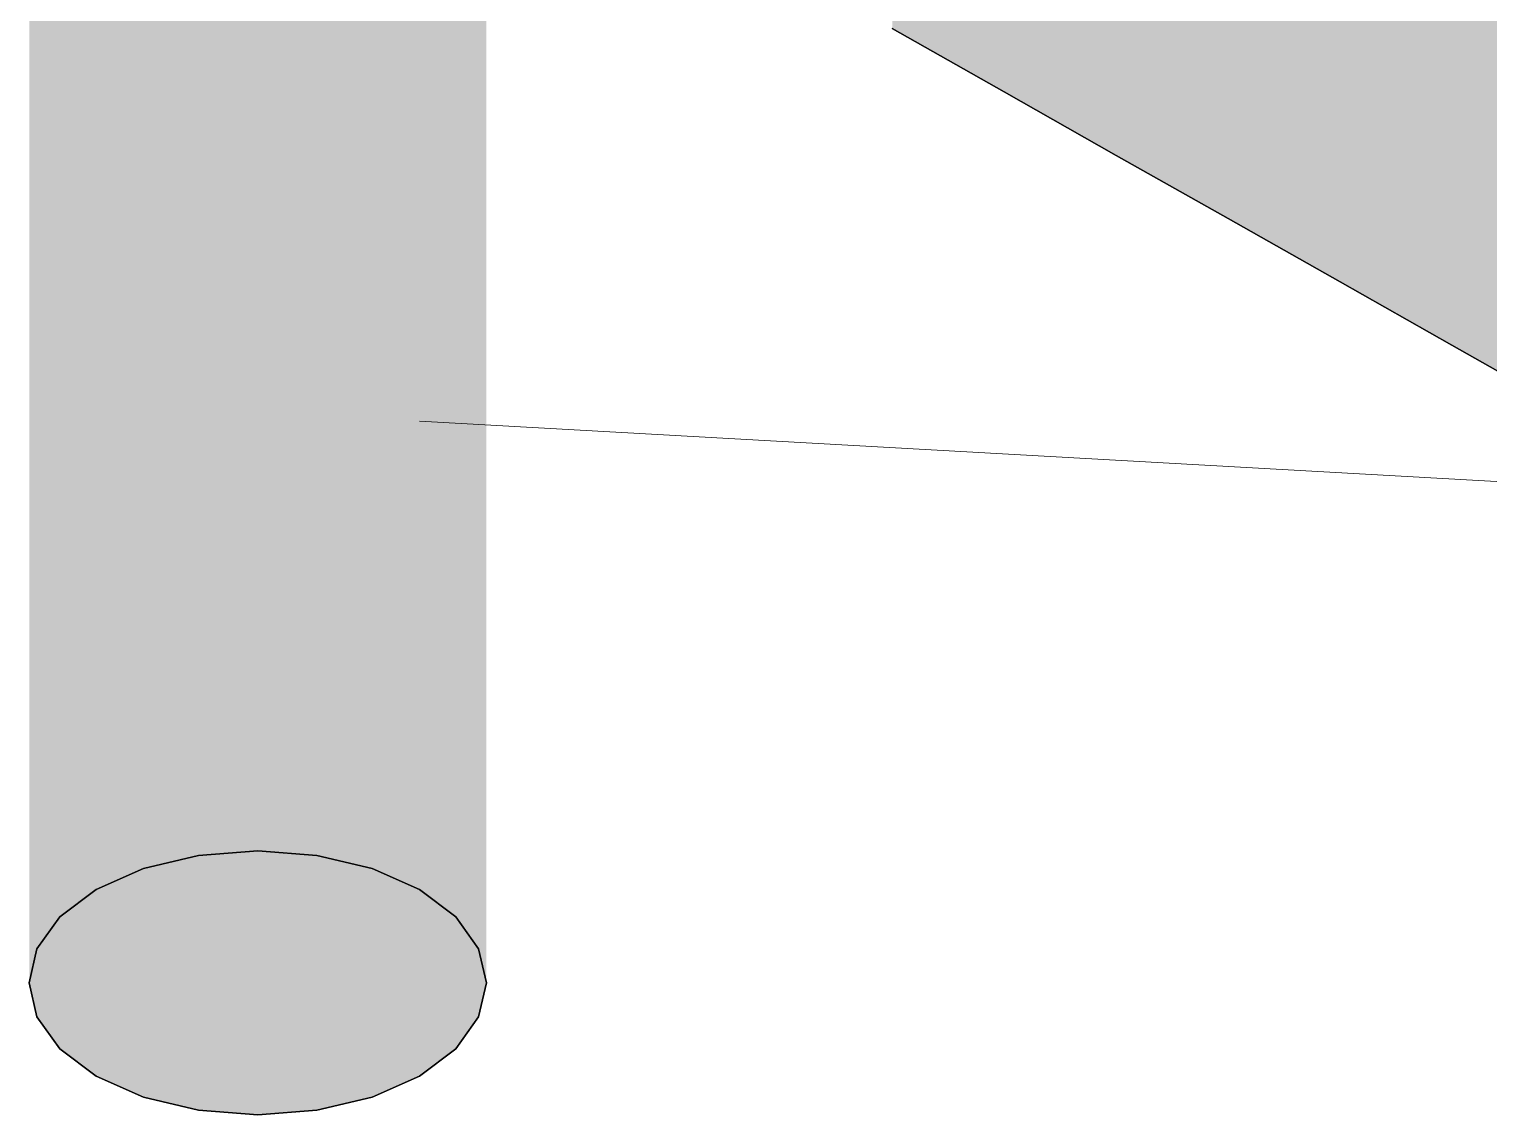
# Model space of a CAD drawing. Header units: metres. Extents: x 0 to 24.2, y -20 to 5.6.
# Drawn here: x 11.2207 to 11.6664, y 0.9846 to 1.3161 of the extents above; entities that cross this region are included whole.
import ezdxf

# ---------------------------------------------------------------- set-up
doc = ezdxf.new("R2010")
doc.units = ezdxf.units.M
doc.header["$LTSCALE"] = 0.25
doc.layers.add('ISO-ARISTAS', color=8, linetype='CONTINUOUS')
doc.layers.add('ISO-CONCRETO-SUP', color=254, linetype='CONTINUOUS', true_color=0xe8e8e8)
doc.layers.add('LLAMADAS', color=30, linetype='CONTINUOUS', lineweight=18)

msp = doc.modelspace()

# ---------------------------------------------------------------- linework, layer by layer
at = {"layer": 'ISO-ARISTAS', "color": 250}
for p, q in [((11.51845, 1.29697), (11.48427, 1.31631)), ((11.48427, 1.31631), (11.51845, 1.29697)), ((11.55264, 1.27762), (11.51845, 1.29697)), ((11.51845, 1.29697), (11.55264, 1.27762)), ((11.58682, 1.25828), (11.55264, 1.27762)), ((11.55264, 1.27762), (11.58682, 1.25828)), ((11.62101, 1.23894), (11.58682, 1.25828)), ((11.58682, 1.25828), (11.62101, 1.23894)), ((11.65519, 1.2196), (11.62101, 1.23894)), ((11.62101, 1.23894), (11.65519, 1.2196)), ((11.68938, 1.20025), (11.65519, 1.2196)), ((11.65519, 1.2196), (11.68938, 1.20025)), ((11.27248, 1.06384), (11.25565, 1.05982)), ((11.25565, 1.05982), (11.27248, 1.06384)), ((11.29055, 1.06522), (11.27248, 1.06384)), ((11.27248, 1.06384), (11.29055, 1.06522)), ((11.30862, 1.06384), (11.29055, 1.06522)), ((11.29055, 1.06522), (11.30862, 1.06384)), ((11.32546, 1.05982), (11.30862, 1.06384)), ((11.30862, 1.06384), (11.32546, 1.05982)), ((11.25565, 1.05982), (11.24119, 1.05341)), ((11.24119, 1.05341), (11.25565, 1.05982)), ((11.33992, 1.05341), (11.32546, 1.05982)), ((11.32546, 1.05982), (11.33992, 1.05341)), ((11.24119, 1.05341), (11.23009, 1.04507)), ((11.23009, 1.04507), (11.24119, 1.05341)), ((11.35101, 1.04507), (11.33992, 1.05341)), ((11.33992, 1.05341), (11.35101, 1.04507)), ((11.23009, 1.04507), (11.22312, 1.03534)), ((11.22312, 1.03534), (11.23009, 1.04507)), ((11.35798, 1.03534), (11.35101, 1.04507)), ((11.35101, 1.04507), (11.35798, 1.03534)), ((11.22312, 1.03534), (11.22074, 1.02491)), ((11.22074, 1.02491), (11.22312, 1.03534)), ((11.36036, 1.02491), (11.35798, 1.03534)), ((11.35798, 1.03534), (11.36036, 1.02491)), ((11.22074, 1.02491), (11.22312, 1.01448)), ((11.22312, 1.01448), (11.22074, 1.02491)), ((11.35798, 1.01448), (11.36036, 1.02491)), ((11.36036, 1.02491), (11.35798, 1.01448)), ((11.22312, 1.01448), (11.23009, 1.00476)), ((11.23009, 1.00476), (11.22312, 1.01448)), ((11.35101, 1.00476), (11.35798, 1.01448)), ((11.35798, 1.01448), (11.35101, 1.00476)), ((11.23009, 1.00476), (11.24119, 0.99641)), ((11.24119, 0.99641), (11.23009, 1.00476)), ((11.33992, 0.99641), (11.35101, 1.00476)), ((11.35101, 1.00476), (11.33992, 0.99641)), ((11.24119, 0.99641), (11.25565, 0.99001)), ((11.25565, 0.99001), (11.24119, 0.99641)), ((11.32546, 0.99001), (11.33992, 0.99641)), ((11.33992, 0.99641), (11.32546, 0.99001)), ((11.25565, 0.99001), (11.27248, 0.98598)), ((11.27248, 0.98598), (11.25565, 0.99001)), ((11.30862, 0.98598), (11.32546, 0.99001)), ((11.32546, 0.99001), (11.30862, 0.98598)), ((11.27248, 0.98598), (11.29055, 0.98461)), ((11.29055, 0.98461), (11.27248, 0.98598)), ((11.29055, 0.98461), (11.30862, 0.98598)), ((11.30862, 0.98598), (11.29055, 0.98461))]:
    msp.add_line(p, q, dxfattribs=at)
at = {"layer": 'ISO-CONCRETO-SUP', "true_color": 0x70869a}
for points in [[(11.23009, 1.37507), (11.22312, 1.36534), (11.23009, 1.32007), (11.22312, 1.31034)], [(11.35101, 1.33476), (11.35798, 1.34448), (11.35101, 1.27976), (11.35798, 1.28948)], [(11.23009, 1.32007), (11.22312, 1.31034), (11.23009, 1.26507), (11.22312, 1.25534)], [(11.35101, 1.27976), (11.35798, 1.28948), (11.35101, 1.22476), (11.35798, 1.23448)], [(11.23009, 1.26507), (11.22312, 1.25534), (11.23009, 1.21007), (11.22312, 1.20034)], [(11.35101, 1.22476), (11.35798, 1.23448), (11.35101, 1.16976), (11.35798, 1.17948)], [(11.23009, 1.21007), (11.22312, 1.20034), (11.23009, 1.15507), (11.22312, 1.14534)], [(11.35101, 1.16976), (11.35798, 1.17948), (11.35101, 1.11476), (11.35798, 1.12448)], [(11.23009, 1.15507), (11.22312, 1.14534), (11.23009, 1.10007), (11.22312, 1.09034)], [(11.35101, 1.11476), (11.35798, 1.12448), (11.35101, 1.05976), (11.35798, 1.06948)], [(11.23009, 1.10007), (11.22312, 1.09034), (11.23009, 1.04507), (11.22312, 1.03534)], [(11.35101, 1.05976), (11.35798, 1.06948), (11.35101, 1.00476), (11.35798, 1.01448)]]:
    msp.add_solid(points, dxfattribs=at)
at = {"layer": 'ISO-CONCRETO-SUP', "true_color": 0x98b5d0}
for points in [[(11.25565, 1.37501), (11.27248, 1.37098), (11.25565, 1.32001), (11.27248, 1.31598)], [(11.32546, 1.33482), (11.30862, 1.33884), (11.32546, 1.27982), (11.30862, 1.28384)], [(11.25565, 1.32001), (11.27248, 1.31598), (11.25565, 1.26501), (11.27248, 1.26098)], [(11.32546, 1.27982), (11.30862, 1.28384), (11.32546, 1.22482), (11.30862, 1.22884)], [(11.25565, 1.26501), (11.27248, 1.26098), (11.25565, 1.21001), (11.27248, 1.20598)], [(11.32546, 1.22482), (11.30862, 1.22884), (11.32546, 1.16982), (11.30862, 1.17384)], [(11.25565, 1.21001), (11.27248, 1.20598), (11.25565, 1.15501), (11.27248, 1.15098)], [(11.32546, 1.16982), (11.30862, 1.17384), (11.32546, 1.11482), (11.30862, 1.11884)], [(11.25565, 1.15501), (11.27248, 1.15098), (11.25565, 1.10001), (11.27248, 1.09598)], [(11.32546, 1.11482), (11.30862, 1.11884), (11.32546, 1.05982), (11.30862, 1.06384)], [(11.25565, 1.10001), (11.27248, 1.09598), (11.25565, 1.04501), (11.27248, 1.04098)], [(11.25565, 1.04501), (11.27248, 1.04098), (11.25565, 0.99001), (11.27248, 0.98598)]]:
    msp.add_solid(points, dxfattribs=at)
at = {"layer": 'ISO-CONCRETO-SUP', "true_color": 0x90acc5}
for points in [[(11.30862, 1.37098), (11.32546, 1.37501), (11.30862, 1.31598), (11.32546, 1.32001)], [(11.27248, 1.33884), (11.25565, 1.33482), (11.27248, 1.28384), (11.25565, 1.27982)], [(11.30862, 1.31598), (11.32546, 1.32001), (11.30862, 1.26098), (11.32546, 1.26501)], [(11.27248, 1.28384), (11.25565, 1.27982), (11.27248, 1.22884), (11.25565, 1.22482)], [(11.30862, 1.26098), (11.32546, 1.26501), (11.30862, 1.20598), (11.32546, 1.21001)], [(11.27248, 1.22884), (11.25565, 1.22482), (11.27248, 1.17384), (11.25565, 1.16982)], [(11.30862, 1.20598), (11.32546, 1.21001), (11.30862, 1.15098), (11.32546, 1.15501)], [(11.27248, 1.17384), (11.25565, 1.16982), (11.27248, 1.11884), (11.25565, 1.11482)], [(11.30862, 1.15098), (11.32546, 1.15501), (11.30862, 1.09598), (11.32546, 1.10001)], [(11.27248, 1.11884), (11.25565, 1.11482), (11.27248, 1.06384), (11.25565, 1.05982)], [(11.30862, 1.09598), (11.32546, 1.10001), (11.30862, 1.04098), (11.32546, 1.04501)], [(11.30862, 1.04098), (11.32546, 1.04501), (11.30862, 0.98598), (11.32546, 0.99001)]]:
    msp.add_solid(points, dxfattribs=at)
at = {"layer": 'ISO-CONCRETO-SUP', "true_color": 0x849db5}
for points in [[(11.35798, 1.36534), (11.35101, 1.37507), (11.35798, 1.31034), (11.35101, 1.32007)], [(11.22312, 1.34448), (11.23009, 1.33476), (11.22312, 1.28948), (11.23009, 1.27976)], [(11.35798, 1.31034), (11.35101, 1.32007), (11.35798, 1.25534), (11.35101, 1.26507)], [(11.22312, 1.28948), (11.23009, 1.27976), (11.22312, 1.23448), (11.23009, 1.22476)], [(11.35798, 1.25534), (11.35101, 1.26507), (11.35798, 1.20034), (11.35101, 1.21007)], [(11.22312, 1.23448), (11.23009, 1.22476), (11.22312, 1.17948), (11.23009, 1.16976)], [(11.35798, 1.20034), (11.35101, 1.21007), (11.35798, 1.14534), (11.35101, 1.15507)], [(11.22312, 1.17948), (11.23009, 1.16976), (11.22312, 1.12448), (11.23009, 1.11476)], [(11.35798, 1.14534), (11.35101, 1.15507), (11.35798, 1.09034), (11.35101, 1.10007)], [(11.22312, 1.12448), (11.23009, 1.11476), (11.22312, 1.06948), (11.23009, 1.05976)], [(11.35798, 1.09034), (11.35101, 1.10007), (11.35798, 1.03534), (11.35101, 1.04507)], [(11.22312, 1.06948), (11.23009, 1.05976), (11.22312, 1.01448), (11.23009, 1.00476)]]:
    msp.add_solid(points, dxfattribs=at)
at = {"layer": 'ISO-CONCRETO-SUP', "true_color": 0x99b6d1}
for points in [[(11.27248, 1.37098), (11.29055, 1.36961), (11.27248, 1.31598), (11.29055, 1.31461)], [(11.30862, 1.33884), (11.29055, 1.34022), (11.30862, 1.28384), (11.29055, 1.28522)], [(11.27248, 1.31598), (11.29055, 1.31461), (11.27248, 1.26098), (11.29055, 1.25961)], [(11.30862, 1.28384), (11.29055, 1.28522), (11.30862, 1.22884), (11.29055, 1.23022)], [(11.27248, 1.26098), (11.29055, 1.25961), (11.27248, 1.20598), (11.29055, 1.20461)], [(11.30862, 1.22884), (11.29055, 1.23022), (11.30862, 1.17384), (11.29055, 1.17522)], [(11.27248, 1.20598), (11.29055, 1.20461), (11.27248, 1.15098), (11.29055, 1.14961)], [(11.30862, 1.17384), (11.29055, 1.17522), (11.30862, 1.11884), (11.29055, 1.12022)], [(11.27248, 1.15098), (11.29055, 1.14961), (11.27248, 1.09598), (11.29055, 1.09461)], [(11.30862, 1.11884), (11.29055, 1.12022), (11.30862, 1.06384), (11.29055, 1.06522)], [(11.27248, 1.09598), (11.29055, 1.09461), (11.27248, 1.04098), (11.29055, 1.03961)], [(11.27248, 1.04098), (11.29055, 1.03961), (11.27248, 0.98598), (11.29055, 0.98461)]]:
    msp.add_solid(points, dxfattribs=at)
at = {"layer": 'ISO-CONCRETO-SUP', "true_color": 0x96b3cd}
for points in [[(11.29055, 1.36961), (11.30862, 1.37098), (11.29055, 1.31461), (11.30862, 1.31598)], [(11.29055, 1.34022), (11.27248, 1.33884), (11.29055, 1.28522), (11.27248, 1.28384)], [(11.29055, 1.31461), (11.30862, 1.31598), (11.29055, 1.25961), (11.30862, 1.26098)], [(11.29055, 1.28522), (11.27248, 1.28384), (11.29055, 1.23022), (11.27248, 1.22884)], [(11.29055, 1.25961), (11.30862, 1.26098), (11.29055, 1.20461), (11.30862, 1.20598)], [(11.29055, 1.23022), (11.27248, 1.22884), (11.29055, 1.17522), (11.27248, 1.17384)], [(11.29055, 1.20461), (11.30862, 1.20598), (11.29055, 1.14961), (11.30862, 1.15098)], [(11.29055, 1.17522), (11.27248, 1.17384), (11.29055, 1.12022), (11.27248, 1.11884)], [(11.29055, 1.14961), (11.30862, 1.15098), (11.29055, 1.09461), (11.30862, 1.09598)], [(11.29055, 1.12022), (11.27248, 1.11884), (11.29055, 1.06522), (11.27248, 1.06384)], [(11.29055, 1.09461), (11.30862, 1.09598), (11.29055, 1.03961), (11.30862, 1.04098)], [(11.29055, 1.03961), (11.30862, 1.04098), (11.29055, 0.98461), (11.30862, 0.98598)]]:
    msp.add_solid(points, dxfattribs=at)
at = {"layer": 'ISO-CONCRETO-SUP', "true_color": 0xa2a7af}
for points in [[(11.51845, 1.33268), (11.55264, 1.31334), (11.51845, 1.36839), (11.55264, 1.34905)], [(11.58682, 1.32971), (11.62101, 1.31037), (11.58682, 1.36542), (11.62101, 1.34608)], [(11.65519, 1.32674), (11.68938, 1.3074), (11.65519, 1.36245), (11.68938, 1.34311)], [(11.48427, 1.31631), (11.51845, 1.29697), (11.48427, 1.35202), (11.51845, 1.33268)], [(11.55264, 1.31334), (11.58682, 1.294), (11.55264, 1.34905), (11.58682, 1.32971)], [(11.62101, 1.31037), (11.65519, 1.29103), (11.62101, 1.34608), (11.65519, 1.32674)], [(11.51845, 1.29697), (11.55264, 1.27762), (11.51845, 1.33268), (11.55264, 1.31334)], [(11.58682, 1.294), (11.62101, 1.27465), (11.58682, 1.32971), (11.62101, 1.31037)], [(11.65519, 1.29103), (11.68938, 1.27168), (11.65519, 1.32674), (11.68938, 1.3074)], [(11.55264, 1.27762), (11.58682, 1.25828), (11.55264, 1.31334), (11.58682, 1.294)], [(11.62101, 1.27465), (11.65519, 1.25531), (11.62101, 1.31037), (11.65519, 1.29103)], [(11.58682, 1.25828), (11.62101, 1.23894), (11.58682, 1.294), (11.62101, 1.27465)], [(11.65519, 1.25531), (11.68938, 1.23597), (11.65519, 1.29103), (11.68938, 1.27168)], [(11.62101, 1.23894), (11.65519, 1.2196), (11.62101, 1.27465), (11.65519, 1.25531)], [(11.65519, 1.2196), (11.68938, 1.20025), (11.65519, 1.25531), (11.68938, 1.23597)]]:
    msp.add_solid(points, dxfattribs=at)
at = {"layer": 'ISO-CONCRETO-SUP', "true_color": 0x687c8e}
for points in [[(11.22312, 1.36534), (11.22074, 1.35491), (11.22312, 1.31034), (11.22074, 1.29991)], [(11.35798, 1.34448), (11.36036, 1.35491), (11.35798, 1.28948), (11.36036, 1.29991)], [(11.22312, 1.31034), (11.22074, 1.29991), (11.22312, 1.25534), (11.22074, 1.24491)], [(11.35798, 1.28948), (11.36036, 1.29991), (11.35798, 1.23448), (11.36036, 1.24491)], [(11.22312, 1.25534), (11.22074, 1.24491), (11.22312, 1.20034), (11.22074, 1.18991)], [(11.35798, 1.23448), (11.36036, 1.24491), (11.35798, 1.17948), (11.36036, 1.18991)], [(11.22312, 1.20034), (11.22074, 1.18991), (11.22312, 1.14534), (11.22074, 1.13491)], [(11.35798, 1.17948), (11.36036, 1.18991), (11.35798, 1.12448), (11.36036, 1.13491)], [(11.22312, 1.14534), (11.22074, 1.13491), (11.22312, 1.09034), (11.22074, 1.07991)], [(11.35798, 1.12448), (11.36036, 1.13491), (11.35798, 1.06948), (11.36036, 1.07991)], [(11.22312, 1.09034), (11.22074, 1.07991), (11.22312, 1.03534), (11.22074, 1.02491)], [(11.35798, 1.06948), (11.36036, 1.07991), (11.35798, 1.01448), (11.36036, 1.02491)]]:
    msp.add_solid(points, dxfattribs=at)
at = {"layer": 'ISO-CONCRETO-SUP', "true_color": 0x7990a5}
for points in [[(11.36036, 1.35491), (11.35798, 1.36534), (11.36036, 1.29991), (11.35798, 1.31034)], [(11.22074, 1.35491), (11.22312, 1.34448), (11.22074, 1.29991), (11.22312, 1.28948)], [(11.36036, 1.29991), (11.35798, 1.31034), (11.36036, 1.24491), (11.35798, 1.25534)], [(11.22074, 1.29991), (11.22312, 1.28948), (11.22074, 1.24491), (11.22312, 1.23448)], [(11.36036, 1.24491), (11.35798, 1.25534), (11.36036, 1.18991), (11.35798, 1.20034)], [(11.22074, 1.24491), (11.22312, 1.23448), (11.22074, 1.18991), (11.22312, 1.17948)], [(11.36036, 1.18991), (11.35798, 1.20034), (11.36036, 1.13491), (11.35798, 1.14534)], [(11.22074, 1.18991), (11.22312, 1.17948), (11.22074, 1.13491), (11.22312, 1.12448)], [(11.36036, 1.13491), (11.35798, 1.14534), (11.36036, 1.07991), (11.35798, 1.09034)], [(11.22074, 1.13491), (11.22312, 1.12448), (11.22074, 1.07991), (11.22312, 1.06948)], [(11.36036, 1.07991), (11.35798, 1.09034), (11.36036, 1.02491), (11.35798, 1.03534)], [(11.22074, 1.07991), (11.22312, 1.06948), (11.22074, 1.02491), (11.22312, 1.01448)]]:
    msp.add_solid(points, dxfattribs=at)
at = {"layer": 'ISO-CONCRETO-SUP', "true_color": 0xb3b9c1}
for points in [[(11.65656, 1.33762), (11.69075, 1.31828), (11.62192, 1.31762), (11.65611, 1.29828)], [(11.51891, 1.33631), (11.55309, 1.31697), (11.48427, 1.31631), (11.51845, 1.29697)], [(11.58774, 1.33697), (11.62192, 1.31762), (11.55309, 1.31697), (11.58728, 1.29762)], [(11.55309, 1.31697), (11.58728, 1.29762), (11.51845, 1.29697), (11.55264, 1.27762)], [(11.62192, 1.31762), (11.65611, 1.29828), (11.58728, 1.29762), (11.62146, 1.27828)], [(11.69075, 1.31828), (11.72493, 1.29894), (11.65611, 1.29828), (11.69029, 1.27894)], [(11.58728, 1.29762), (11.62146, 1.27828), (11.55264, 1.27762), (11.58682, 1.25828)], [(11.65611, 1.29828), (11.69029, 1.27894), (11.62146, 1.27828), (11.65565, 1.25894)], [(11.62146, 1.27828), (11.65565, 1.25894), (11.58682, 1.25828), (11.62101, 1.23894)], [(11.69029, 1.27894), (11.72448, 1.2596), (11.65565, 1.25894), (11.68983, 1.2396)], [(11.65565, 1.25894), (11.68983, 1.2396), (11.62101, 1.23894), (11.65519, 1.2196)], [(11.68983, 1.2396), (11.72402, 1.22025), (11.65519, 1.2196), (11.68938, 1.20025)]]:
    msp.add_solid(points, dxfattribs=at)
at = {"layer": 'ISO-CONCRETO-SUP', "true_color": 0x8ea8c2}
for points in [[(11.23009, 1.33476), (11.24119, 1.32641), (11.23009, 1.27976), (11.24119, 1.27141)], [(11.35101, 1.32007), (11.33992, 1.32841), (11.35101, 1.26507), (11.33992, 1.27341)], [(11.23009, 1.27976), (11.24119, 1.27141), (11.23009, 1.22476), (11.24119, 1.21641)], [(11.35101, 1.26507), (11.33992, 1.27341), (11.35101, 1.21007), (11.33992, 1.21841)], [(11.23009, 1.22476), (11.24119, 1.21641), (11.23009, 1.16976), (11.24119, 1.16141)], [(11.35101, 1.21007), (11.33992, 1.21841), (11.35101, 1.15507), (11.33992, 1.16341)], [(11.23009, 1.16976), (11.24119, 1.16141), (11.23009, 1.11476), (11.24119, 1.10641)], [(11.35101, 1.15507), (11.33992, 1.16341), (11.35101, 1.10007), (11.33992, 1.10841)], [(11.23009, 1.11476), (11.24119, 1.10641), (11.23009, 1.05976), (11.24119, 1.05141)], [(11.35101, 1.10007), (11.33992, 1.10841), (11.35101, 1.04507), (11.33992, 1.05341)], [(11.23009, 1.05976), (11.24119, 1.05141), (11.23009, 1.00476), (11.24119, 0.99641)]]:
    msp.add_solid(points, dxfattribs=at)
at = {"layer": 'ISO-CONCRETO-SUP', "true_color": 0x88a1b9}
for points in [[(11.25565, 1.33482), (11.24119, 1.32841), (11.25565, 1.27982), (11.24119, 1.27341)], [(11.32546, 1.32001), (11.33992, 1.32641), (11.32546, 1.26501), (11.33992, 1.27141)], [(11.25565, 1.27982), (11.24119, 1.27341), (11.25565, 1.22482), (11.24119, 1.21841)], [(11.32546, 1.26501), (11.33992, 1.27141), (11.32546, 1.21001), (11.33992, 1.21641)], [(11.25565, 1.22482), (11.24119, 1.21841), (11.25565, 1.16982), (11.24119, 1.16341)], [(11.32546, 1.21001), (11.33992, 1.21641), (11.32546, 1.15501), (11.33992, 1.16141)], [(11.25565, 1.16982), (11.24119, 1.16341), (11.25565, 1.11482), (11.24119, 1.10841)], [(11.32546, 1.15501), (11.33992, 1.16141), (11.32546, 1.10001), (11.33992, 1.10641)], [(11.25565, 1.11482), (11.24119, 1.10841), (11.25565, 1.05982), (11.24119, 1.05341)], [(11.32546, 1.10001), (11.33992, 1.10641), (11.32546, 1.04501), (11.33992, 1.05141)], [(11.32546, 1.04501), (11.33992, 1.05141), (11.32546, 0.99001), (11.33992, 0.99641)]]:
    msp.add_solid(points, dxfattribs=at)
at = {"layer": 'ISO-CONCRETO-SUP', "true_color": 0x95b1cb}
for points in [[(11.33992, 1.32841), (11.32546, 1.33482), (11.33992, 1.27341), (11.32546, 1.27982)], [(11.24119, 1.32641), (11.25565, 1.32001), (11.24119, 1.27141), (11.25565, 1.26501)], [(11.33992, 1.27341), (11.32546, 1.27982), (11.33992, 1.21841), (11.32546, 1.22482)], [(11.24119, 1.27141), (11.25565, 1.26501), (11.24119, 1.21641), (11.25565, 1.21001)], [(11.33992, 1.21841), (11.32546, 1.22482), (11.33992, 1.16341), (11.32546, 1.16982)], [(11.24119, 1.21641), (11.25565, 1.21001), (11.24119, 1.16141), (11.25565, 1.15501)], [(11.33992, 1.16341), (11.32546, 1.16982), (11.33992, 1.10841), (11.32546, 1.11482)], [(11.24119, 1.16141), (11.25565, 1.15501), (11.24119, 1.10641), (11.25565, 1.10001)], [(11.33992, 1.10841), (11.32546, 1.11482), (11.33992, 1.05341), (11.32546, 1.05982)], [(11.24119, 1.10641), (11.25565, 1.10001), (11.24119, 1.05141), (11.25565, 1.04501)], [(11.24119, 1.05141), (11.25565, 1.04501), (11.24119, 0.99641), (11.25565, 0.99001)]]:
    msp.add_solid(points, dxfattribs=at)
at = {"layer": 'ISO-CONCRETO-SUP', "true_color": 0x7d94ab}
for points in [[(11.33992, 1.32641), (11.35101, 1.33476), (11.33992, 1.27141), (11.35101, 1.27976)], [(11.24119, 1.32841), (11.23009, 1.32007), (11.24119, 1.27341), (11.23009, 1.26507)], [(11.33992, 1.27141), (11.35101, 1.27976), (11.33992, 1.21641), (11.35101, 1.22476)], [(11.24119, 1.27341), (11.23009, 1.26507), (11.24119, 1.21841), (11.23009, 1.21007)], [(11.33992, 1.21641), (11.35101, 1.22476), (11.33992, 1.16141), (11.35101, 1.16976)], [(11.24119, 1.21841), (11.23009, 1.21007), (11.24119, 1.16341), (11.23009, 1.15507)], [(11.33992, 1.16141), (11.35101, 1.16976), (11.33992, 1.10641), (11.35101, 1.11476)], [(11.24119, 1.16341), (11.23009, 1.15507), (11.24119, 1.10841), (11.23009, 1.10007)], [(11.33992, 1.10641), (11.35101, 1.11476), (11.33992, 1.05141), (11.35101, 1.05976)], [(11.24119, 1.10841), (11.23009, 1.10007), (11.24119, 1.05341), (11.23009, 1.04507)], [(11.33992, 1.05141), (11.35101, 1.05976), (11.33992, 0.99641), (11.35101, 1.00476)]]:
    msp.add_solid(points, dxfattribs=at)
at = {"layer": 'ISO-CONCRETO-SUP', "true_color": 0xa1c0dd}
for points in [[(11.29055, 1.02491), (11.27248, 1.06384), (11.25565, 1.05982)], [(11.29055, 1.02491), (11.29055, 1.06522), (11.27248, 1.06384)], [(11.29055, 1.02491), (11.30862, 1.06384), (11.29055, 1.06522)], [(11.29055, 1.02491), (11.32546, 1.05982), (11.30862, 1.06384)], [(11.29055, 1.02491), (11.25565, 1.05982), (11.24119, 1.05341)], [(11.29055, 1.02491), (11.33992, 1.05341), (11.32546, 1.05982)], [(11.29055, 1.02491), (11.24119, 1.05341), (11.23009, 1.04507)], [(11.29055, 1.02491), (11.35101, 1.04507), (11.33992, 1.05341)], [(11.29055, 1.02491), (11.23009, 1.04507), (11.22312, 1.03534)], [(11.29055, 1.02491), (11.35798, 1.03534), (11.35101, 1.04507)], [(11.29055, 1.02491), (11.22312, 1.03534), (11.22074, 1.02491)], [(11.29055, 1.02491), (11.36036, 1.02491), (11.35798, 1.03534)], [(11.29055, 1.02491), (11.22074, 1.02491), (11.22312, 1.01448)], [(11.29055, 1.02491), (11.22312, 1.01448), (11.23009, 1.00476)], [(11.29055, 1.02491), (11.23009, 1.00476), (11.24119, 0.99641)], [(11.29055, 1.02491), (11.24119, 0.99641), (11.25565, 0.99001)], [(11.29055, 1.02491), (11.25565, 0.99001), (11.27248, 0.98598)], [(11.29055, 1.02491), (11.27248, 0.98598), (11.29055, 0.98461)], [(11.29055, 1.02491), (11.35798, 1.01448), (11.36036, 1.02491)], [(11.29055, 1.02491), (11.35101, 1.00476), (11.35798, 1.01448)], [(11.29055, 1.02491), (11.33992, 0.99641), (11.35101, 1.00476)], [(11.29055, 1.02491), (11.32546, 0.99001), (11.33992, 0.99641)], [(11.29055, 1.02491), (11.30862, 0.98598), (11.32546, 0.99001)], [(11.29055, 1.02491), (11.29055, 0.98461), (11.30862, 0.98598)]]:
    msp.add_solid(points, dxfattribs=at)
at = {"layer": 'LLAMADAS'}
msp.add_line((12.93, 1.10765), (11.33992, 1.19641), dxfattribs=at)
msp.add_solid([(11.33992, 1.19641), (11.35068, 1.19196), (11.35111, 1.19964)], dxfattribs=at)

doc.saveas('drawing.dxf')
